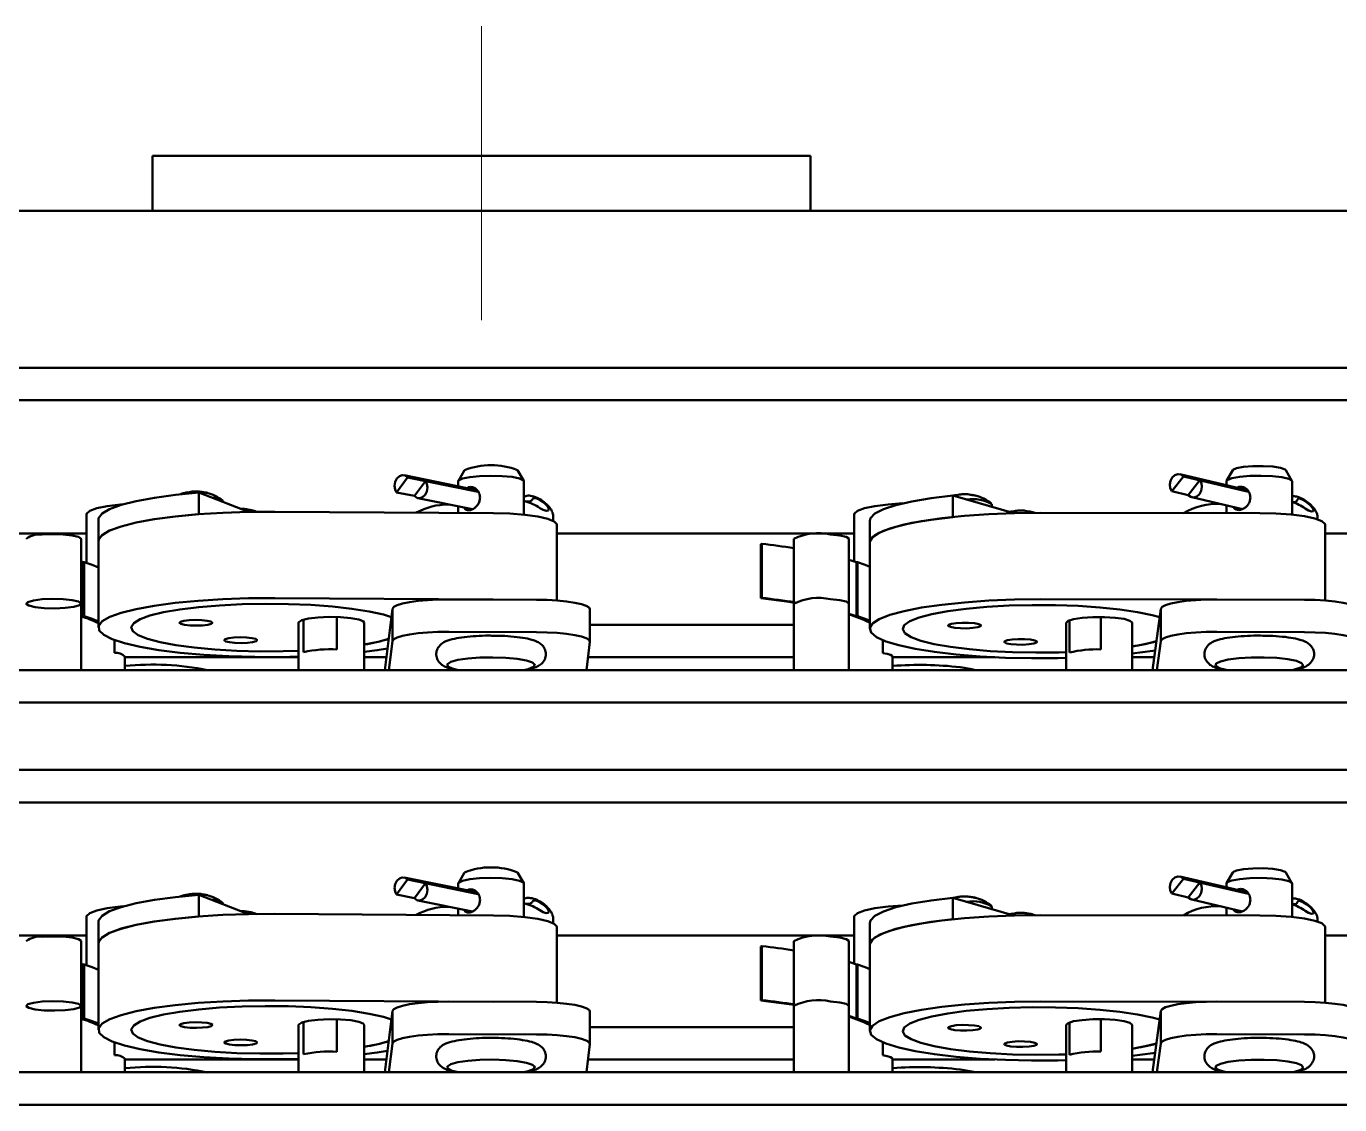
# Model space of a CAD drawing. Header units: millimetres. Extents: x 141 to 982, y 511 to 1105.
# Drawn here: x 687.15 to 727.07, y 954.33 to 987.11 of the extents above; entities that cross this region are included whole.
import ezdxf

# ---------------------------------------------------------------- set-up
doc = ezdxf.new("R2010")
doc.units = ezdxf.units.MM
doc.header["$LTSCALE"] = 0.3
doc.linetypes.add('CENTER', pattern=[50.8, 31.75, -6.35, 6.35, -6.35])
doc.layers.add('粗实线', color=7, linetype='Continuous', lineweight=50)
doc.layers.add('细点画线', color=1, linetype='CENTER', lineweight=18)

msp = doc.modelspace()

# ---------------------------------------------------------------- linework, layer by layer
at = {"layer": '粗实线'}
for p, q in [((690.978, 981.505), (690.978, 983.171)), ((690.978, 983.171), (710.978, 983.171)), ((710.978, 981.505), (710.978, 983.171)), ((780.978, 981.505), (620.978, 981.505)), ((690.978, 981.505), (710.978, 981.505)), ((627.645, 976.736), (764.312, 976.736)), ((627.645, 975.751), (764.312, 975.751)), ((698.735, 973.401), (698.403, 972.946)), ((700.844, 973.017), (698.629, 973.468)), ((700.882, 972.964), (698.735, 973.401)), ((700.469, 973.622), (700.278, 973.297)), ((702.267, 973.297), (702.076, 973.622)), ((722.317, 973.43), (721.966, 972.979)), ((724.263, 973.015), (722.21, 973.497)), ((724.296, 972.966), (722.317, 973.43)), ((722.813, 973.314), (722.462, 972.863)), ((724.296, 972.966), (722.813, 973.314)), ((723.818, 973.622), (723.626, 973.297)), ((725.616, 973.297), (725.424, 973.622)), ((692.395, 972.938), (692.395, 972.281)), ((692.395, 972.938), (693.9, 972.353)), ((698.944, 972.836), (698.403, 972.946)), ((699.276, 973.291), (698.944, 972.836)), ((700.882, 972.964), (699.276, 973.291)), ((700.272, 973.28), (700.272, 973.133)), ((702.272, 972.267), (702.272, 973.28)), ((722.462, 972.863), (721.966, 972.979)), ((723.621, 973.28), (723.621, 973.166)), ((725.621, 972.267), (725.621, 973.28)), ((693.135, 972.65), (693.135, 972.666)), ((699.05, 972.77), (700.706, 972.432)), ((700.272, 972.521), (700.272, 972.321)), ((702.272, 972.705), (702.303, 972.675)), ((702.303, 972.675), (702.272, 972.681)), ((715.308, 972.852), (715.308, 972.196)), ((715.308, 972.852), (717.161, 972.311)), ((716.498, 972.505), (716.498, 972.583)), ((722.569, 972.796), (724.107, 972.436)), ((723.621, 972.55), (723.621, 972.315)), ((688.978, 972.278), (688.978, 970.8)), ((689.337, 972.119), (689.337, 971.462)), ((694.704, 972.359), (701.35, 972.314)), ((712.312, 972.278), (712.312, 970.847)), ((717.983, 972.322), (724.634, 972.314)), ((703.272, 969.659), (703.272, 971.967)), ((712.782, 972.081), (712.782, 971.424)), ((726.621, 969.659), (726.621, 971.967)), ((688.978, 971.699), (679.982, 971.699)), ((688.812, 969.563), (688.812, 971.533)), ((689.337, 971.462), (689.337, 968.836)), ((712.312, 971.699), (703.272, 971.699)), ((709.507, 971.381), (709.471, 971.371)), ((709.471, 971.371), (709.471, 969.73)), ((709.507, 971.381), (709.507, 969.74)), ((710.478, 971.533), (710.478, 969.563)), ((712.145, 969.563), (712.145, 971.533)), ((712.782, 971.424), (712.782, 968.798)), ((735.645, 971.699), (726.621, 971.699)), ((688.876, 970.821), (688.812, 970.841)), ((688.905, 970.823), (688.876, 970.821)), ((688.876, 970.821), (688.876, 969.179)), ((688.905, 970.823), (688.905, 969.182)), ((712.383, 970.823), (712.145, 970.899)), ((712.413, 970.825), (712.383, 970.823)), ((712.383, 970.823), (712.383, 969.181)), ((712.413, 970.825), (712.413, 969.184)), ((694.704, 969.732), (701.333, 969.688)), ((709.507, 969.74), (709.471, 969.73)), ((688.759, 969.614), (688.812, 969.563)), ((688.812, 967.544), (688.812, 969.563)), ((698.043, 967.544), (698.281, 969.41)), ((698.281, 968.425), (698.281, 969.41)), ((699.984, 969.693), (702.65, 969.683)), ((704.279, 968.409), (704.279, 969.393)), ((710.478, 969.563), (710.478, 967.544)), ((712.145, 967.544), (712.145, 969.563)), ((717.983, 969.695), (723.037, 969.69)), ((721.38, 967.544), (721.63, 969.41)), ((721.63, 968.426), (721.63, 969.41)), ((723.335, 969.693), (726.001, 969.682)), ((688.876, 969.179), (688.812, 969.199)), ((688.905, 969.182), (688.876, 969.179)), ((695.42, 968.985), (695.42, 967.544)), ((695.576, 968.093), (695.576, 969.078)), ((696.585, 968.171), (696.585, 969.156)), ((697.42, 967.544), (697.42, 968.985)), ((704.279, 968.918), (710.478, 968.918)), ((712.383, 969.181), (712.145, 969.257)), ((712.413, 969.184), (712.383, 969.181)), ((718.754, 968.985), (718.754, 967.544)), ((718.853, 968.075), (718.853, 969.06)), ((719.803, 968.173), (719.803, 969.158)), ((720.754, 967.544), (720.754, 968.985)), ((699.984, 968.708), (702.65, 968.698)), ((723.335, 968.708), (726.001, 968.698)), ((689.826, 968.066), (689.826, 968.455)), ((698.169, 967.544), (698.281, 968.425)), ((704.279, 968.402), (704.17, 967.544)), ((713.181, 968.063), (713.181, 968.453)), ((721.512, 967.544), (721.63, 968.426)), ((690.145, 967.544), (690.145, 967.952)), ((690.145, 967.933), (695.42, 967.933)), ((697.42, 967.933), (697.645, 967.933)), ((697.645, 967.933), (698.093, 967.933)), ((704.219, 967.933), (710.478, 967.933)), ((713.478, 967.544), (713.478, 967.952)), ((713.478, 967.933), (716.586, 967.933)), ((720.754, 967.933), (720.978, 967.933)), ((720.978, 967.933), (721.432, 967.933)), ((627.645, 967.544), (764.312, 967.544)), ((764.312, 966.56), (627.645, 966.56)), ((627.645, 964.509), (764.312, 964.509)), ((627.645, 963.524), (764.312, 963.524)), ((700.469, 961.396), (700.278, 961.071)), ((702.267, 961.071), (702.076, 961.396)), ((723.818, 961.395), (723.626, 961.071)), ((725.616, 961.071), (725.424, 961.395)), ((698.735, 961.175), (698.403, 960.719)), ((700.844, 960.79), (698.629, 961.241)), ((700.882, 960.737), (698.735, 961.175)), ((699.276, 961.065), (698.944, 960.609)), ((700.882, 960.737), (699.276, 961.065)), ((700.272, 961.053), (700.272, 960.906)), ((702.272, 960.041), (702.272, 961.053)), ((722.317, 961.203), (721.966, 960.752)), ((724.263, 960.789), (722.21, 961.27)), ((724.296, 960.739), (722.317, 961.203)), ((722.813, 961.087), (722.462, 960.636)), ((724.296, 960.739), (722.813, 961.087)), ((723.621, 961.053), (723.621, 960.939)), ((725.621, 960.041), (725.621, 961.053)), ((692.395, 960.711), (692.395, 960.054)), ((692.395, 960.711), (693.9, 960.126)), ((698.944, 960.609), (698.403, 960.719)), ((699.05, 960.543), (700.706, 960.206)), ((715.308, 960.625), (715.308, 959.969)), ((715.308, 960.625), (717.161, 960.084)), ((722.462, 960.636), (721.966, 960.752)), ((722.569, 960.57), (724.107, 960.209)), ((693.135, 960.423), (693.135, 960.439)), ((694.704, 960.132), (701.35, 960.087)), ((700.272, 960.294), (700.272, 960.094)), ((702.303, 960.448), (702.272, 960.454)), ((716.498, 960.278), (716.498, 960.356)), ((723.621, 960.323), (723.621, 960.088)), ((688.978, 960.051), (688.978, 958.573)), ((689.337, 959.892), (689.337, 959.235)), ((703.272, 957.432), (703.272, 959.74)), ((712.312, 960.051), (712.312, 958.62)), ((712.782, 959.854), (712.782, 959.198)), ((717.983, 960.095), (724.634, 960.087)), ((726.621, 957.432), (726.621, 959.74)), ((688.978, 959.473), (679.982, 959.473)), ((712.312, 959.473), (703.272, 959.473)), ((735.645, 959.473), (726.621, 959.473)), ((688.812, 957.336), (688.812, 959.306)), ((689.337, 959.235), (689.337, 956.609)), ((709.507, 959.154), (709.471, 959.144)), ((709.471, 959.144), (709.471, 957.503)), ((709.507, 959.154), (709.507, 957.513)), ((710.478, 959.306), (710.478, 957.336)), ((712.145, 957.336), (712.145, 959.306)), ((712.782, 959.198), (712.782, 956.572)), ((688.876, 958.594), (688.812, 958.614)), ((688.905, 958.597), (688.876, 958.594)), ((688.876, 958.594), (688.876, 956.952)), ((688.905, 958.597), (688.905, 956.955)), ((712.383, 958.596), (712.145, 958.672)), ((712.413, 958.598), (712.383, 958.596)), ((712.383, 958.596), (712.383, 956.955)), ((712.413, 958.598), (712.413, 956.957)), ((688.759, 957.387), (688.812, 957.336)), ((688.812, 955.318), (688.812, 957.336)), ((694.704, 957.506), (701.333, 957.461)), ((699.984, 957.466), (702.65, 957.456)), ((709.507, 957.513), (709.471, 957.503)), ((710.478, 957.336), (710.478, 955.318)), ((712.145, 955.318), (712.145, 957.336)), ((717.983, 957.469), (723.037, 957.463)), ((723.335, 957.466), (726.001, 957.456)), ((688.876, 956.952), (688.812, 956.973)), ((688.905, 956.955), (688.876, 956.952)), ((698.043, 955.318), (698.281, 957.183)), ((698.281, 956.198), (698.281, 957.183)), ((704.279, 956.182), (704.279, 957.167)), ((712.383, 956.955), (712.145, 957.031)), ((712.413, 956.957), (712.383, 956.955)), ((721.38, 955.318), (721.63, 957.184)), ((721.63, 956.199), (721.63, 957.184)), ((695.42, 956.758), (695.42, 955.318)), ((695.576, 955.866), (695.576, 956.851)), ((696.585, 955.944), (696.585, 956.929)), ((697.42, 955.318), (697.42, 956.758)), ((704.279, 956.691), (710.478, 956.691)), ((718.754, 956.758), (718.754, 955.318)), ((718.853, 955.848), (718.853, 956.833)), ((719.803, 955.947), (719.803, 956.931)), ((720.754, 955.318), (720.754, 956.758)), ((689.826, 955.839), (689.826, 956.228)), ((698.169, 955.318), (698.281, 956.198)), ((699.984, 956.481), (702.65, 956.471)), ((704.279, 956.175), (704.17, 955.318)), ((713.181, 955.836), (713.181, 956.226)), ((721.512, 955.318), (721.63, 956.199)), ((723.335, 956.481), (726.001, 956.471)), ((690.145, 955.318), (690.145, 955.725)), ((690.145, 955.706), (695.42, 955.706)), ((697.42, 955.706), (697.645, 955.706)), ((697.645, 955.706), (698.093, 955.706)), ((704.219, 955.706), (710.478, 955.706)), ((713.478, 955.318), (713.478, 955.725)), ((713.478, 955.706), (716.586, 955.706)), ((720.754, 955.706), (721.432, 955.706)), ((627.645, 955.318), (764.312, 955.318)), ((764.312, 954.333), (627.645, 954.333))]:
    msp.add_line(p, q, dxfattribs=at)
at = {"layer": '粗实线', "flags": 128}
for points in [[(725.424, 973.622), (725.405, 973.642), (725.27, 973.691), (725.037, 973.728), (724.74, 973.747), (724.425, 973.744), (724.141, 973.721), (723.929, 973.68), (723.822, 973.629), (723.818, 973.622)], [(698.403, 972.946), (698.356, 973.037), (698.341, 973.148), (698.361, 973.264), (698.412, 973.365), (698.488, 973.438), (698.575, 973.47), (698.662, 973.457), (698.735, 973.401)], [(702.272, 973.28), (702.256, 973.311), (702.134, 973.368), (701.909, 973.414), (701.607, 973.443), (701.265, 973.453), (700.923, 973.442), (700.624, 973.412), (700.402, 973.365), (700.286, 973.309), (700.272, 973.28)], [(721.966, 972.979), (721.916, 973.07), (721.901, 973.182), (721.921, 973.297), (721.976, 973.398), (722.055, 973.47), (722.148, 973.501), (722.24, 973.487), (722.317, 973.43)], [(722.462, 972.863), (722.539, 972.806), (722.631, 972.792), (722.724, 972.823), (722.803, 972.895), (722.858, 972.996), (722.878, 973.111), (722.863, 973.223), (722.813, 973.314)], [(725.621, 973.28), (725.615, 973.299), (725.516, 973.357), (725.309, 973.406), (725.02, 973.439), (724.682, 973.453), (724.337, 973.446), (724.026, 973.419), (723.787, 973.376), (723.649, 973.32), (723.621, 973.28)], [(689.337, 972.119), (689.343, 972.164), (689.448, 972.304), (689.677, 972.439), (690.025, 972.566), (690.483, 972.682), (691.04, 972.784), (691.683, 972.87), (692.395, 972.938)], [(698.944, 972.836), (699.017, 972.78), (699.103, 972.767), (699.191, 972.8), (699.267, 972.872), (699.318, 972.974), (699.338, 973.089), (699.323, 973.201), (699.276, 973.291)], [(688.978, 972.278), (688.982, 972.299), (689.075, 972.385), (689.287, 972.463), (689.605, 972.531), (690.01, 972.582), (690.112, 972.591)], [(702.531, 972.742), (702.521, 972.718), (702.505, 972.699), (702.484, 972.684), (702.458, 972.673), (702.426, 972.666), (702.389, 972.665), (702.348, 972.667), (702.303, 972.675)], [(702.755, 972.469), (702.86, 972.412), (702.951, 972.384), (703.011, 972.391), (703.029, 972.432), (703.003, 972.498), (702.936, 972.58), (702.842, 972.66), (702.736, 972.726), (702.638, 972.766), (702.565, 972.771), (702.531, 972.742)], [(712.312, 972.278), (712.315, 972.299), (712.408, 972.385), (712.62, 972.463), (712.939, 972.531), (713.344, 972.582), (713.79, 972.613)], [(712.782, 972.081), (712.804, 972.163), (712.941, 972.302), (713.202, 972.435), (713.58, 972.56), (714.065, 972.673), (714.646, 972.771), (715.308, 972.852)], [(725.783, 972.728), (725.777, 972.704), (725.766, 972.685), (725.749, 972.67), (725.727, 972.659), (725.7, 972.653), (725.668, 972.652), (725.631, 972.655), (725.621, 972.656)], [(726.019, 972.452), (726.121, 972.393), (726.205, 972.364), (726.257, 972.371), (726.268, 972.411), (726.236, 972.479), (726.165, 972.56), (726.07, 972.642), (725.967, 972.709), (725.875, 972.75), (725.809, 972.756), (725.783, 972.728)], [(689.337, 971.462), (689.346, 971.515), (689.455, 971.653), (689.685, 971.786), (690.031, 971.911), (690.484, 972.026), (691.034, 972.127), (691.666, 972.212), (692.367, 972.279), (693.119, 972.326), (693.904, 972.353), (694.704, 972.359)], [(689.337, 971.462), (689.343, 971.508), (689.448, 971.647), (689.677, 971.782), (690.025, 971.909), (690.483, 972.026), (691.04, 972.128), (691.683, 972.214), (692.395, 972.281)], [(701.35, 972.314), (701.843, 972.3), (702.3, 972.265), (702.693, 972.211), (702.997, 972.142), (703.194, 972.063), (703.272, 971.977), (703.272, 971.967)], [(712.782, 971.424), (712.784, 971.449), (712.868, 971.587), (713.073, 971.721), (713.396, 971.849), (713.828, 971.966), (714.358, 972.07), (714.975, 972.158), (715.663, 972.229), (716.405, 972.281), (717.185, 972.312), (717.983, 972.322)], [(712.782, 971.424), (712.804, 971.507), (712.941, 971.645), (713.202, 971.779), (713.58, 971.903), (714.065, 972.016), (714.646, 972.114), (715.308, 972.196)], [(717.802, 972.321), (717.767, 972.333), (717.702, 972.351)], [(724.634, 972.314), (725.129, 972.303), (725.593, 972.27), (725.995, 972.219), (726.313, 972.152), (726.524, 972.073), (726.617, 971.988), (726.621, 971.967)], [(688.812, 971.533), (688.811, 971.538), (688.735, 971.593), (688.544, 971.639), (688.267, 971.669), (687.946, 971.677), (687.63, 971.664)], [(712.145, 971.533), (712.144, 971.54), (712.065, 971.595), (711.871, 971.64), (711.593, 971.669)], [(689.337, 970.665), (689.153, 970.739), (688.905, 970.823)], [(712.782, 970.679), (712.644, 970.739), (712.413, 970.825)], [(687.63, 969.695), (687.366, 969.661), (687.196, 969.613), (687.146, 969.557), (687.221, 969.503), (687.412, 969.457), (687.69, 969.427), (688.011, 969.419), (688.327, 969.432), (688.59, 969.465), (688.76, 969.513), (688.811, 969.569), (688.735, 969.624), (688.544, 969.669), (688.267, 969.699), (687.946, 969.708), (687.63, 969.695)], [(695.42, 967.953), (694.89, 967.941), (694.09, 967.942), (693.3, 967.963), (692.538, 968.006), (691.824, 968.069), (691.174, 968.15), (690.604, 968.247), (690.127, 968.359), (689.756, 968.482), (689.498, 968.613), (689.36, 968.75), (689.346, 968.889), (689.455, 969.027), (689.685, 969.16), (690.031, 969.285), (690.484, 969.4), (691.034, 969.501), (691.666, 969.586), (692.367, 969.653), (693.119, 969.7), (693.904, 969.727), (694.704, 969.732), (694.704, 969.732)], [(710.496, 969.592), (710.335, 969.617), (709.471, 969.73)], [(695.42, 968.13), (694.954, 968.117), (694.248, 968.114), (693.548, 968.132), (692.877, 968.17), (692.252, 968.227), (691.692, 968.302), (691.212, 968.392), (690.828, 968.495), (690.549, 968.608), (690.384, 968.727), (690.337, 968.85), (690.411, 968.972), (690.602, 969.09), (690.905, 969.201), (691.312, 969.301), (691.81, 969.388), (692.386, 969.459), (693.023, 969.512), (693.703, 969.546), (694.406, 969.559), (695.111, 969.552), (695.799, 969.524), (696.449, 969.476), (697.044, 969.409), (697.566, 969.326), (697.999, 969.23), (698.248, 969.153)], [(698.281, 969.41), (698.32, 969.466), (698.421, 969.52), (698.582, 969.57), (698.795, 969.613), (699.052, 969.648), (699.343, 969.673), (699.658, 969.689), (699.984, 969.693)], [(702.65, 969.683), (702.974, 969.676), (703.284, 969.658), (703.569, 969.63), (703.817, 969.593), (704.019, 969.549), (704.166, 969.498), (704.254, 969.443), (704.279, 969.393)], [(712.145, 969.563), (712.144, 969.57), (712.065, 969.625), (711.871, 969.67), (711.593, 969.699)], [(718.754, 967.912), (718.501, 967.906), (717.701, 967.902), (716.907, 967.92), (716.138, 967.958), (715.413, 968.017), (714.748, 968.094), (714.16, 968.188), (713.664, 968.297), (713.269, 968.418), (712.987, 968.548), (712.824, 968.684), (712.784, 968.823), (712.868, 968.961), (713.073, 969.095), (713.396, 969.222), (713.828, 969.339), (714.358, 969.443), (714.975, 969.532), (715.663, 969.603), (716.405, 969.655), (717.185, 969.686), (717.983, 969.695), (717.983, 969.695)], [(718.754, 968.088), (718.532, 968.082), (717.827, 968.075), (717.125, 968.089), (716.446, 968.123), (715.811, 968.177), (715.237, 968.249), (714.742, 968.336), (714.338, 968.437), (714.039, 968.548), (713.852, 968.667), (713.783, 968.789), (713.833, 968.911), (714.002, 969.03), (714.285, 969.143), (714.673, 969.245), (715.155, 969.335), (715.718, 969.409), (716.345, 969.466), (717.018, 969.504), (717.717, 969.521), (718.424, 969.517), (719.116, 969.493), (719.776, 969.449), (720.382, 969.386), (720.919, 969.306), (721.37, 969.211), (721.595, 969.149)], [(721.63, 969.41), (721.669, 969.467), (721.771, 969.521), (721.932, 969.57), (722.145, 969.613), (722.402, 969.648), (722.694, 969.674), (723.009, 969.689), (723.335, 969.693)], [(726.001, 969.682), (726.325, 969.675), (726.635, 969.658), (726.92, 969.63), (727.167, 969.593), (727.369, 969.548), (727.516, 969.498), (727.604, 969.443), (727.628, 969.393)], [(689.337, 969.023), (689.153, 969.097), (688.905, 969.182)], [(692.506, 968.903), (692.315, 968.895), (692.123, 968.901), (691.958, 968.919), (691.845, 968.947), (691.802, 968.98), (691.835, 969.013), (691.938, 969.042), (692.098, 969.061), (692.288, 969.069), (692.48, 969.063), (692.645, 969.045), (692.758, 969.017), (692.801, 968.984), (692.769, 968.951), (692.665, 968.922), (692.506, 968.903)], [(695.42, 968.985), (695.426, 969.003), (695.521, 969.061), (695.725, 969.109), (696.012, 969.143), (696.349, 969.158), (696.695, 969.152), (697.007, 969.125), (697.249, 969.082), (697.39, 969.027), (697.42, 968.985)], [(712.782, 969.038), (712.644, 969.098), (712.413, 969.184)], [(715.92, 968.824), (715.736, 968.813), (715.541, 968.815), (715.365, 968.83), (715.235, 968.855), (715.17, 968.887), (715.18, 968.92), (715.264, 968.951), (715.409, 968.974), (715.593, 968.985), (715.788, 968.983), (715.964, 968.969), (716.094, 968.943), (716.159, 968.912), (716.149, 968.878), (716.065, 968.847), (715.92, 968.824)], [(718.754, 968.985), (718.81, 969.042), (718.98, 969.095), (719.243, 969.134), (719.567, 969.155), (719.915, 969.156), (720.243, 969.136), (720.511, 969.098), (720.689, 969.046), (720.754, 968.987), (720.754, 968.985)], [(693.458, 968.533), (693.648, 968.54), (693.841, 968.535), (694.006, 968.517), (694.119, 968.489), (694.162, 968.456), (694.129, 968.423), (694.025, 968.394), (693.866, 968.374), (693.676, 968.367), (693.484, 968.372), (693.318, 968.39), (693.206, 968.418), (693.162, 968.451), (693.195, 968.485), (693.299, 968.513), (693.458, 968.533)], [(699.984, 968.708), (699.658, 968.704), (699.343, 968.688), (699.052, 968.663), (698.795, 968.628), (698.582, 968.585), (698.421, 968.535), (698.32, 968.481), (698.281, 968.425)], [(704.279, 968.402), (704.254, 968.459), (704.166, 968.513), (704.019, 968.564), (703.817, 968.609), (703.569, 968.646), (703.284, 968.673), (702.974, 968.691), (702.65, 968.698)], [(723.335, 968.708), (723.009, 968.704), (722.694, 968.689), (722.402, 968.663), (722.145, 968.628), (721.932, 968.585), (721.771, 968.536), (721.669, 968.482), (721.63, 968.426)], [(727.628, 968.401), (727.604, 968.458), (727.516, 968.513), (727.369, 968.563), (727.167, 968.608), (726.92, 968.645), (726.635, 968.673), (726.325, 968.691), (726.001, 968.698)], [(698.164, 968.49), (697.843, 968.403), (697.42, 968.319)], [(698.126, 968.196), (697.812, 968.147), (697.42, 968.095)], [(717.113, 968.476), (717.297, 968.488), (717.491, 968.486), (717.668, 968.471), (717.798, 968.446), (717.863, 968.414), (717.853, 968.38), (717.769, 968.35), (717.624, 968.327), (717.44, 968.316), (717.245, 968.317), (717.069, 968.332), (716.939, 968.357), (716.874, 968.389), (716.884, 968.423), (716.968, 968.454), (717.113, 968.476)], [(721.497, 968.419), (721.15, 968.335), (720.754, 968.263)], [(721.46, 968.14), (721.383, 968.128), (720.754, 968.045)], [(702.264, 967.544), (702.398, 967.575), (702.559, 967.638), (702.605, 967.707), (702.533, 967.775), (702.349, 967.836), (702.069, 967.885), (701.719, 967.917), (701.328, 967.931), (700.933, 967.923), (700.568, 967.896), (700.266, 967.851), (700.053, 967.793), (699.948, 967.726), (699.961, 967.657), (700.091, 967.592), (700.281, 967.544)], [(713.181, 968.063), (713.313, 968.038), (713.41, 968.009), (713.465, 967.977), (713.478, 967.952)], [(725.613, 967.544), (725.695, 967.562), (725.88, 967.623), (725.954, 967.691), (725.908, 967.759), (725.749, 967.823), (725.489, 967.875), (725.152, 967.912), (724.768, 967.929), (724.371, 967.927), (723.996, 967.904), (723.677, 967.863), (723.441, 967.807), (723.311, 967.742), (723.296, 967.673), (723.4, 967.606), (723.612, 967.548), (723.63, 967.544)], [(715.528, 967.63), (715.884, 967.569), (715.985, 967.544)], [(725.424, 961.395), (725.405, 961.415), (725.27, 961.465), (725.037, 961.501), (724.74, 961.52), (724.425, 961.517), (724.141, 961.494), (723.929, 961.453), (723.822, 961.402), (723.818, 961.395)], [(698.403, 960.719), (698.356, 960.81), (698.341, 960.921), (698.361, 961.037), (698.412, 961.138), (698.488, 961.211), (698.575, 961.243), (698.662, 961.231), (698.735, 961.175)], [(698.944, 960.609), (699.017, 960.553), (699.103, 960.541), (699.191, 960.573), (699.267, 960.646), (699.318, 960.747), (699.338, 960.863), (699.323, 960.974), (699.276, 961.065)], [(702.272, 961.053), (702.256, 961.085), (702.134, 961.141), (701.909, 961.187), (701.607, 961.217), (701.265, 961.227), (700.923, 961.216), (700.624, 961.185), (700.402, 961.139), (700.286, 961.082), (700.272, 961.053)], [(721.966, 960.752), (721.916, 960.843), (721.901, 960.955), (721.921, 961.07), (721.976, 961.171), (722.055, 961.243), (722.148, 961.274), (722.24, 961.26), (722.317, 961.203)], [(722.462, 960.636), (722.539, 960.579), (722.631, 960.565), (722.724, 960.597), (722.803, 960.668), (722.858, 960.769), (722.878, 960.884), (722.863, 960.996), (722.813, 961.087)], [(725.621, 961.053), (725.615, 961.073), (725.516, 961.13), (725.309, 961.179), (725.02, 961.212), (724.682, 961.226), (724.337, 961.219), (724.026, 961.193), (723.787, 961.149), (723.649, 961.093), (723.621, 961.053)], [(689.337, 959.892), (689.343, 959.937), (689.448, 960.077), (689.677, 960.212), (690.025, 960.339), (690.483, 960.455), (691.04, 960.558), (691.683, 960.643), (692.395, 960.711)], [(702.755, 960.242), (702.86, 960.185), (702.951, 960.157), (703.011, 960.164), (703.029, 960.205), (703.003, 960.272), (702.936, 960.353), (702.842, 960.434), (702.736, 960.499), (702.638, 960.539), (702.565, 960.544), (702.531, 960.515)], [(712.782, 959.854), (712.804, 959.936), (712.941, 960.075), (713.202, 960.208), (713.58, 960.333), (714.065, 960.446), (714.646, 960.544), (715.308, 960.625)], [(726.019, 960.225), (726.121, 960.166), (726.205, 960.138), (726.257, 960.144), (726.268, 960.185), (726.236, 960.252), (726.165, 960.334), (726.07, 960.415), (725.967, 960.483), (725.875, 960.523), (725.809, 960.53), (725.783, 960.501)], [(688.978, 960.051), (688.982, 960.072), (689.075, 960.158), (689.287, 960.237), (689.605, 960.304), (690.01, 960.355), (690.112, 960.364)], [(689.337, 959.235), (689.346, 959.289), (689.455, 959.426), (689.685, 959.559), (690.031, 959.685), (690.484, 959.799), (691.034, 959.9), (691.666, 959.985), (692.367, 960.052), (693.119, 960.1), (693.904, 960.126), (694.704, 960.132)], [(702.531, 960.515), (702.521, 960.492), (702.505, 960.472), (702.484, 960.457), (702.458, 960.446), (702.426, 960.44), (702.389, 960.438), (702.348, 960.441), (702.303, 960.448)], [(712.312, 960.051), (712.315, 960.072), (712.408, 960.158), (712.62, 960.237), (712.939, 960.304), (713.344, 960.355), (713.79, 960.387)], [(725.783, 960.501), (725.777, 960.477), (725.766, 960.458), (725.749, 960.443), (725.727, 960.432), (725.7, 960.426), (725.668, 960.425), (725.631, 960.428), (725.621, 960.43)], [(689.337, 959.235), (689.343, 959.281), (689.448, 959.42), (689.677, 959.555), (690.025, 959.683), (690.483, 959.799), (691.04, 959.901), (691.683, 959.987), (692.395, 960.054)], [(701.35, 960.087), (701.843, 960.073), (702.3, 960.038), (702.693, 959.984), (702.997, 959.916), (703.194, 959.836), (703.272, 959.75), (703.272, 959.74)], [(712.782, 959.198), (712.784, 959.222), (712.868, 959.36), (713.073, 959.495), (713.396, 959.622), (713.828, 959.739), (714.358, 959.843), (714.975, 959.931), (715.663, 960.002), (716.405, 960.054), (717.185, 960.085), (717.983, 960.095)], [(712.782, 959.198), (712.804, 959.28), (712.941, 959.419), (713.202, 959.552), (713.58, 959.677), (714.065, 959.789), (714.646, 959.888), (715.308, 959.969)], [(717.802, 960.094), (717.767, 960.106), (717.702, 960.125)], [(724.634, 960.087), (725.129, 960.076), (725.593, 960.043), (725.995, 959.992), (726.313, 959.925), (726.524, 959.847), (726.617, 959.761), (726.621, 959.74)], [(688.812, 959.306), (688.811, 959.312), (688.735, 959.367), (688.544, 959.412), (688.267, 959.442), (687.946, 959.451), (687.63, 959.437)], [(712.145, 959.306), (712.144, 959.313), (712.065, 959.368), (711.871, 959.413), (711.593, 959.442)], [(689.337, 958.438), (689.153, 958.512), (688.905, 958.597)], [(712.782, 958.452), (712.644, 958.512), (712.413, 958.598)], [(687.63, 957.468), (687.366, 957.435), (687.196, 957.386), (687.146, 957.331), (687.221, 957.276), (687.412, 957.23), (687.69, 957.201), (688.011, 957.192), (688.327, 957.205), (688.59, 957.238), (688.76, 957.286), (688.811, 957.342), (688.735, 957.397), (688.544, 957.443), (688.267, 957.472), (687.946, 957.481), (687.63, 957.468)], [(695.42, 955.726), (694.89, 955.714), (694.09, 955.715), (693.3, 955.737), (692.538, 955.779), (691.824, 955.842), (691.174, 955.923), (690.604, 956.02), (690.127, 956.132), (689.756, 956.255), (689.498, 956.387), (689.36, 956.523), (689.346, 956.662), (689.455, 956.8), (689.685, 956.933), (690.031, 957.058), (690.484, 957.173), (691.034, 957.274), (691.666, 957.359), (692.367, 957.426), (693.119, 957.473), (693.904, 957.5), (694.704, 957.506), (694.704, 957.506)], [(695.42, 955.903), (694.954, 955.89), (694.248, 955.887), (693.548, 955.905), (692.877, 955.943), (692.252, 956), (691.692, 956.075), (691.212, 956.165), (690.828, 956.268), (690.549, 956.381), (690.384, 956.5), (690.337, 956.623), (690.411, 956.745), (690.602, 956.863), (690.905, 956.974), (691.312, 957.074), (691.81, 957.161), (692.386, 957.232), (693.023, 957.285), (693.703, 957.319), (694.406, 957.332), (695.111, 957.325), (695.799, 957.297), (696.449, 957.249), (697.044, 957.183), (697.566, 957.1), (697.999, 957.003), (698.248, 956.926)], [(698.281, 957.183), (698.32, 957.239), (698.421, 957.293), (698.582, 957.343), (698.795, 957.386), (699.052, 957.421), (699.343, 957.447), (699.658, 957.462), (699.984, 957.466)], [(702.65, 957.456), (702.974, 957.449), (703.284, 957.431), (703.569, 957.404), (703.817, 957.367), (704.019, 957.322), (704.166, 957.271), (704.254, 957.217), (704.279, 957.167)], [(710.496, 957.366), (710.335, 957.39), (709.471, 957.503)], [(712.145, 957.336), (712.144, 957.343), (712.065, 957.398), (711.871, 957.444), (711.593, 957.473)], [(718.754, 955.685), (718.501, 955.679), (717.701, 955.675), (716.907, 955.693), (716.138, 955.731), (715.413, 955.79), (714.748, 955.867), (714.16, 955.961), (713.664, 956.07), (713.269, 956.191), (712.987, 956.321), (712.824, 956.457), (712.784, 956.596), (712.868, 956.734), (713.073, 956.868), (713.396, 956.996), (713.828, 957.113), (714.358, 957.217), (714.975, 957.305), (715.663, 957.376), (716.405, 957.428), (717.185, 957.459), (717.983, 957.469), (717.983, 957.469)], [(721.63, 957.184), (721.669, 957.24), (721.771, 957.294), (721.932, 957.343), (722.145, 957.386), (722.402, 957.421), (722.694, 957.447), (723.009, 957.462), (723.335, 957.466)], [(726.001, 957.456), (726.325, 957.449), (726.635, 957.431), (726.92, 957.403), (727.167, 957.366), (727.369, 957.321), (727.516, 957.271), (727.604, 957.216), (727.628, 957.166)], [(689.337, 956.797), (689.153, 956.87), (688.905, 956.955)], [(712.782, 956.811), (712.644, 956.871), (712.413, 956.957)], [(718.754, 955.862), (718.532, 955.855), (717.827, 955.848), (717.125, 955.862), (716.446, 955.897), (715.811, 955.95), (715.237, 956.022), (714.742, 956.11), (714.338, 956.21), (714.039, 956.322), (713.852, 956.44), (713.783, 956.562), (713.833, 956.684), (714.002, 956.804), (714.285, 956.916), (714.673, 957.019), (715.155, 957.108), (715.718, 957.183), (716.345, 957.239), (717.018, 957.277), (717.717, 957.294), (718.424, 957.29), (719.116, 957.266), (719.776, 957.222), (720.382, 957.159), (720.919, 957.079), (721.37, 956.985), (721.595, 956.922)], [(692.506, 956.676), (692.315, 956.668), (692.123, 956.674), (691.958, 956.692), (691.845, 956.72), (691.802, 956.753), (691.835, 956.786), (691.938, 956.815), (692.098, 956.834), (692.288, 956.842), (692.48, 956.836), (692.645, 956.818), (692.758, 956.791), (692.801, 956.758), (692.769, 956.724), (692.665, 956.695), (692.506, 956.676)], [(695.42, 956.758), (695.426, 956.776), (695.521, 956.834), (695.725, 956.883), (696.012, 956.916), (696.349, 956.931), (696.695, 956.925), (697.007, 956.899), (697.249, 956.855), (697.39, 956.8), (697.42, 956.758)], [(715.92, 956.598), (715.736, 956.586), (715.541, 956.588), (715.365, 956.603), (715.235, 956.628), (715.17, 956.66), (715.18, 956.694), (715.264, 956.724), (715.409, 956.747), (715.593, 956.758), (715.788, 956.756), (715.964, 956.742), (716.094, 956.717), (716.159, 956.685), (716.149, 956.651), (716.065, 956.62), (715.92, 956.598)], [(718.754, 956.758), (718.81, 956.815), (718.98, 956.868), (719.243, 956.907), (719.567, 956.929), (719.915, 956.929), (720.243, 956.909), (720.511, 956.871), (720.689, 956.819), (720.754, 956.76), (720.754, 956.758)], [(693.458, 956.306), (693.648, 956.314), (693.841, 956.308), (694.006, 956.29), (694.119, 956.262), (694.162, 956.229), (694.129, 956.196), (694.025, 956.167), (693.866, 956.147), (693.676, 956.14), (693.484, 956.146), (693.318, 956.164), (693.206, 956.191), (693.162, 956.224), (693.195, 956.258), (693.299, 956.286), (693.458, 956.306)], [(698.164, 956.263), (697.843, 956.176), (697.42, 956.092)], [(699.984, 956.481), (699.658, 956.477), (699.343, 956.462), (699.052, 956.436), (698.795, 956.401), (698.582, 956.358), (698.421, 956.309), (698.32, 956.255), (698.281, 956.198)], [(704.279, 956.175), (704.254, 956.232), (704.166, 956.287), (704.019, 956.337), (703.817, 956.382), (703.569, 956.419), (703.284, 956.447), (702.974, 956.464), (702.65, 956.471)], [(717.113, 956.249), (717.297, 956.261), (717.491, 956.259), (717.668, 956.244), (717.798, 956.219), (717.863, 956.187), (717.853, 956.153), (717.769, 956.123), (717.624, 956.1), (717.44, 956.089), (717.245, 956.091), (717.069, 956.105), (716.939, 956.13), (716.874, 956.162), (716.884, 956.196), (716.968, 956.227), (717.113, 956.249)], [(721.497, 956.192), (721.15, 956.108), (720.754, 956.036)], [(723.335, 956.481), (723.009, 956.477), (722.694, 956.462), (722.402, 956.436), (722.145, 956.401), (721.932, 956.358), (721.771, 956.309), (721.669, 956.255), (721.63, 956.199)], [(727.628, 956.175), (727.604, 956.231), (727.516, 956.286), (727.369, 956.337), (727.167, 956.381), (726.92, 956.418), (726.635, 956.446), (726.325, 956.464), (726.001, 956.471)], [(698.126, 955.969), (697.812, 955.92), (697.42, 955.869)], [(713.181, 955.836), (713.313, 955.812), (713.41, 955.783), (713.465, 955.751), (713.478, 955.725)], [(721.46, 955.913), (721.383, 955.901), (720.754, 955.818)], [(702.264, 955.318), (702.398, 955.348), (702.559, 955.411), (702.605, 955.48), (702.533, 955.548), (702.349, 955.609), (702.069, 955.658), (701.719, 955.691), (701.328, 955.704), (700.933, 955.696), (700.568, 955.669), (700.266, 955.624), (700.053, 955.566), (699.948, 955.499), (699.961, 955.43), (700.091, 955.365), (700.281, 955.318)], [(715.528, 955.403), (715.884, 955.342), (715.985, 955.318)], [(725.613, 955.318), (725.695, 955.335), (725.88, 955.396), (725.954, 955.464), (725.908, 955.533), (725.749, 955.596), (725.489, 955.648), (725.152, 955.685), (724.768, 955.702), (724.371, 955.7), (723.996, 955.677), (723.677, 955.636), (723.441, 955.58), (723.311, 955.515), (723.296, 955.446), (723.4, 955.379), (723.612, 955.321), (723.63, 955.318)]]:
    msp.add_lwpolyline(points, dxfattribs=at)
at = {"layer": '粗实线'}
for centre, radius, start, end in [((701.272, 971.569), 2.205, 68.6285, 111.3715), ((692.302, 971.641), 1.333, 105.4091, 111.01), ((692.121, 972.293), 0.657, 95.0018, 105.9507), ((692.246, 972.284), 0.687, 91.8031, 105.3983), ((692.302, 971.641), 1.333, 86.6412, 94.912), ((692.353, 972.366), 0.606, 74.2413, 88.7193), ((692.484, 972.345), 0.606, 74.2406, 88.7209), ((692.464, 972.209), 0.742, 75.6005, 85.8757), ((692.302, 971.641), 1.333, 52.4355, 75.4944), ((692.837, 972.353), 0.432, 46.4253, 95.822), ((699.991, 970.487), 2.092, 90.3413, 118.2633), ((701.958, 971.318), 1.4, 55.3045, 75.7018), ((715.485, 972.206), 0.661, 95.0197, 104.0084), ((715.609, 972.202), 0.687, 91.8037, 105.3983), ((715.664, 971.558), 1.333, 86.6412, 94.912), ((715.715, 972.283), 0.606, 74.2412, 88.7203), ((715.919, 971.609), 1.133, 59.2627, 99.3199), ((715.847, 972.262), 0.606, 74.2423, 88.7191), ((715.827, 972.126), 0.742, 75.6009, 85.8753), ((715.664, 971.558), 1.333, 52.4355, 75.4944), ((723.32, 970.672), 1.923, 86.3125, 121.2179), ((725.157, 971.251), 1.478, 54.336, 71.7149), ((693.662, 971.113), 1.333, 86.6412, 90.0587), ((693.713, 971.838), 0.606, 74.2403, 88.7212), ((693.844, 971.816), 0.606, 74.2428, 88.7193), ((693.824, 971.681), 0.742, 75.6015, 85.8753), ((693.662, 971.113), 1.333, 68.9643, 75.4944), ((717.188, 971.708), 0.661, 95.0224, 104.0061), ((717.313, 971.704), 0.688, 91.8041, 105.3971), ((717.368, 971.061), 1.333, 86.6412, 94.912), ((717.419, 971.786), 0.606, 74.2411, 88.7194), ((717.55, 971.765), 0.606, 74.2406, 88.7209), ((717.531, 971.629), 0.742, 75.601, 85.8755), ((711.228, 970.028), 1.681, 77.464, 116.4753), ((687.546, 971.013), 0.657, 82.7007, 127.6458), ((706.808, 947.321), 24.211, 81.2806, 83.5987), ((706.821, 945.785), 24.105, 81.1874, 83.6021), ((711.228, 968.058), 1.681, 77.464, 116.4753), ((687.577, 965.162), 4.199, 65.2259, 72.9036), ((711.08, 965.563), 3.823, 63.5635, 73.8307), ((696.384, 964.224), 3.953, 87.0822, 101.7963), ((696.458, 974.205), 5.964, 279.2872, 286.6173), ((719.662, 964.886), 3.29, 87.5486, 104.2437), ((719.816, 974.59), 6.395, 278.4295, 285.2364), ((689.862, 967.663), 0.405, 45.6316, 95.0645), ((690.984, 959.327), 8.384, 78.5278, 95.742), ((714.303, 957.404), 10.299, 83.1707, 94.5933), ((701.272, 959.343), 2.205, 68.6286, 111.3714), ((692.302, 959.414), 1.333, 105.4091, 111.01), ((692.121, 960.066), 0.657, 95.0022, 105.9497), ((692.246, 960.058), 0.687, 91.8042, 105.3977), ((692.302, 959.414), 1.333, 86.6412, 94.912), ((692.353, 960.139), 0.606, 74.2412, 88.7198), ((692.484, 960.118), 0.606, 74.2417, 88.7198), ((692.464, 959.983), 0.742, 75.6005, 85.8757), ((692.302, 959.414), 1.333, 52.4355, 75.4944), ((692.837, 960.126), 0.432, 46.425, 95.8224), ((715.485, 959.979), 0.661, 95.022, 104.006), ((715.609, 959.975), 0.687, 91.8033, 105.3979), ((715.664, 959.331), 1.333, 86.6412, 94.912), ((715.715, 960.057), 0.606, 74.2416, 88.7194), ((715.847, 960.035), 0.606, 74.2404, 88.7206), ((715.827, 959.9), 0.742, 75.6, 85.8757), ((715.664, 959.331), 1.333, 52.4355, 75.4944), ((693.662, 958.886), 1.333, 86.6412, 90.0587), ((693.713, 959.611), 0.606, 74.241, 88.7201), ((693.844, 959.59), 0.606, 74.2417, 88.7204), ((693.824, 959.454), 0.742, 75.6015, 85.8753), ((693.662, 958.886), 1.333, 68.9643, 75.4944), ((699.991, 958.261), 2.092, 90.3414, 118.2632), ((701.958, 959.091), 1.4, 55.3046, 75.7018), ((715.919, 959.383), 1.133, 59.2628, 99.3197), ((717.188, 959.482), 0.661, 95.0205, 104.008), ((717.313, 959.477), 0.688, 91.8045, 105.3971), ((717.368, 958.834), 1.333, 86.6412, 94.912), ((717.419, 959.559), 0.606, 74.2415, 88.7195), ((717.55, 959.538), 0.606, 74.2417, 88.7198), ((717.531, 959.402), 0.742, 75.601, 85.8755), ((723.32, 958.445), 1.923, 86.3122, 121.2181), ((725.157, 959.024), 1.478, 54.3363, 71.7146), ((687.546, 958.786), 0.657, 82.7008, 127.6455), ((711.228, 957.801), 1.681, 77.4641, 116.4752), ((706.808, 935.094), 24.211, 81.2805, 83.5987), ((706.822, 933.563), 24.1, 81.1871, 83.6024), ((711.228, 955.832), 1.681, 77.464, 116.4753), ((687.577, 952.935), 4.199, 65.2258, 72.9037), ((711.08, 953.336), 3.823, 63.5635, 73.8307), ((696.458, 961.979), 5.964, 279.2872, 286.6172), ((719.816, 962.363), 6.395, 278.4294, 285.2365), ((689.862, 955.436), 0.405, 45.6321, 95.064), ((696.384, 951.997), 3.953, 87.0821, 101.7964), ((719.662, 952.66), 3.29, 87.5487, 104.2435), ((690.984, 947.101), 8.384, 78.5278, 95.742), ((714.303, 945.177), 10.299, 83.1706, 94.5934)]:
    msp.add_arc(centre, radius, start, end, dxfattribs=at)
for points, knots in [([(700.553, 973.076), (700.568, 973.086), (700.609, 973.112), (700.69, 973.111), (700.781, 973.078), (700.863, 973.008), (700.925, 972.908), (700.933, 972.827), (700.938, 972.787)], [0, 0, 0, 0, 0.105043, 0.279312, 0.450109, 0.627791, 0.813681, 1, 1, 1, 1]), ([(723.957, 973.087), (723.971, 973.096), (724.013, 973.12), (724.096, 973.118), (724.191, 973.084), (724.275, 973.013), (724.339, 972.912), (724.347, 972.831), (724.352, 972.79)], [0, 0, 0, 0, 0.093862, 0.2703, 0.443234, 0.623135, 0.811351, 1, 1, 1, 1]), ([(700.938, 972.787), (700.934, 972.749), (700.926, 972.672), (700.87, 972.566), (700.79, 972.478), (700.694, 972.419), (700.6, 972.396), (700.521, 972.411), (700.471, 972.443), (700.454, 972.477), (700.45, 972.485)], [0, 0, 0, 0, 0.134934, 0.269653, 0.409883, 0.55429, 0.692959, 0.825458, 0.959873, 1, 1, 1, 1]), ([(703.141, 972.086), (703.144, 972.091), (703.166, 972.13), (703.166, 972.213), (703.148, 972.322), (703.092, 972.439), (702.994, 972.56), (702.844, 972.689), (702.662, 972.796), (702.495, 972.847), (702.354, 972.85), (702.291, 972.82), (702.272, 972.811)], [0, 0, 0, 0, 0.01291, 0.096291, 0.176416, 0.268297, 0.401917, 0.537942, 0.681256, 0.84533, 0.954125, 1, 1, 1, 1]), ([(724.352, 972.79), (724.348, 972.752), (724.34, 972.676), (724.283, 972.57), (724.2, 972.484), (724.1, 972.425), (724.001, 972.403), (723.917, 972.42), (723.861, 972.453), (723.842, 972.489), (723.837, 972.499)], [0, 0, 0, 0, 0.1337769, 0.2673415, 0.4063734, 0.5495438, 0.6870257, 0.8183922, 0.9516566, 1, 1, 1, 1]), ([(726.387, 972.118), (726.391, 972.143), (726.399, 972.201), (726.378, 972.294), (726.327, 972.404), (726.235, 972.521), (726.094, 972.649), (725.925, 972.758), (725.775, 972.829), (725.665, 972.827), (725.621, 972.826)], [0, 0, 0, 0, 0.062508, 0.148884, 0.248184, 0.39881, 0.549656, 0.707715, 0.883111, 1, 1, 1, 1]), ([(701.297, 968.59), (701.233, 968.591), (701.037, 968.593), (700.717, 968.575), (700.369, 968.54), (700.07, 968.482), (699.867, 968.416), (699.699, 968.298), (699.607, 968.131), (699.6, 967.962), (699.658, 967.82), (699.752, 967.718), (699.87, 967.645), (700.015, 967.589), (700.16, 967.56), (700.237, 967.544)], [0, 0, 0, 0, 0.0526867, 0.1592443, 0.2665805, 0.3765702, 0.495867, 0.5750482, 0.6289141, 0.6805403, 0.7298719, 0.7758166, 0.8315828, 0.9108491, 1, 1, 1, 1]), ([(702.319, 967.544), (702.326, 967.546), (702.44, 967.565), (702.579, 967.605), (702.741, 967.679), (702.865, 967.783), (702.942, 967.941), (702.942, 968.108), (702.879, 968.246), (702.783, 968.345), (702.663, 968.416), (702.495, 968.476), (702.238, 968.53), (701.891, 968.57), (701.563, 968.591), (701.364, 968.59), (701.297, 968.59)], [0, 0, 0, 0, 0.008139, 0.125414, 0.19705, 0.262379, 0.316593, 0.368973, 0.418271, 0.465262, 0.523948, 0.607902, 0.718923, 0.835179, 0.945182, 1, 1, 1, 1]), ([(724.73, 968.59), (724.637, 968.591), (724.413, 968.593), (724.065, 968.575), (723.717, 968.54), (723.418, 968.482), (723.215, 968.415), (723.047, 968.297), (722.955, 968.129), (722.949, 967.961), (723.008, 967.819), (723.102, 967.717), (723.219, 967.645), (723.364, 967.588), (723.509, 967.559), (723.585, 967.544)], [0, 0, 0, 0, 0.074101, 0.178285, 0.283231, 0.390781, 0.507465, 0.584991, 0.637647, 0.688116, 0.736278, 0.781217, 0.835887, 0.913638, 1, 1, 1, 1]), ([(725.659, 967.544), (725.741, 967.561), (725.902, 967.595), (726.064, 967.662), (726.21, 967.776), (726.291, 967.941), (726.29, 968.109), (726.227, 968.247), (726.131, 968.345), (726.011, 968.416), (725.843, 968.476), (725.586, 968.531), (725.239, 968.57), (724.938, 968.59), (724.768, 968.59), (724.73, 968.59)], [0, 0, 0, 0, 0.100208, 0.195668, 0.270066, 0.325645, 0.379167, 0.429508, 0.477532, 0.537562, 0.623457, 0.736856, 0.855603, 0.967985, 1, 1, 1, 1]), ([(700.938, 960.56), (700.934, 960.522), (700.926, 960.445), (700.87, 960.339), (700.79, 960.251), (700.694, 960.192), (700.6, 960.169), (700.521, 960.184), (700.471, 960.216), (700.454, 960.25), (700.45, 960.258)], [0, 0, 0, 0, 0.134933, 0.269652, 0.409881, 0.554289, 0.692958, 0.825457, 0.959877, 1, 1, 1, 1]), ([(700.553, 960.849), (700.568, 960.859), (700.609, 960.885), (700.69, 960.884), (700.781, 960.851), (700.863, 960.782), (700.925, 960.682), (700.933, 960.601), (700.938, 960.56)], [0, 0, 0, 0, 0.105047, 0.279311, 0.45011, 0.627793, 0.813681, 1, 1, 1, 1]), ([(703.141, 959.859), (703.144, 959.864), (703.166, 959.903), (703.166, 959.986), (703.148, 960.095), (703.092, 960.212), (702.994, 960.334), (702.844, 960.462), (702.662, 960.569), (702.495, 960.621), (702.354, 960.624), (702.291, 960.593), (702.272, 960.584)], [0, 0, 0, 0, 0.012911, 0.096291, 0.176416, 0.268297, 0.401918, 0.537942, 0.681257, 0.845331, 0.954125, 1, 1, 1, 1]), ([(724.352, 960.564), (724.348, 960.525), (724.34, 960.449), (724.283, 960.344), (724.2, 960.257), (724.1, 960.199), (724.001, 960.176), (723.917, 960.193), (723.861, 960.226), (723.842, 960.263), (723.837, 960.272)], [0, 0, 0, 0, 0.133777, 0.267342, 0.406374, 0.549544, 0.687026, 0.818392, 0.951657, 1, 1, 1, 1]), ([(723.957, 960.86), (723.971, 960.869), (724.013, 960.893), (724.096, 960.891), (724.191, 960.857), (724.275, 960.786), (724.339, 960.685), (724.347, 960.604), (724.352, 960.564)], [0, 0, 0, 0, 0.093862, 0.270301, 0.443235, 0.623136, 0.811352, 1, 1, 1, 1]), ([(726.387, 959.892), (726.391, 959.916), (726.399, 959.974), (726.378, 960.067), (726.327, 960.177), (726.235, 960.294), (726.094, 960.422), (725.925, 960.531), (725.775, 960.602), (725.665, 960.6), (725.621, 960.599)], [0, 0, 0, 0, 0.062506, 0.148883, 0.248183, 0.39881, 0.549657, 0.707715, 0.883112, 1, 1, 1, 1]), ([(701.297, 956.363), (701.233, 956.364), (701.037, 956.366), (700.717, 956.348), (700.369, 956.313), (700.07, 956.255), (699.867, 956.189), (699.699, 956.071), (699.607, 955.904), (699.6, 955.735), (699.658, 955.593), (699.752, 955.491), (699.87, 955.419), (700.015, 955.362), (700.16, 955.333), (700.237, 955.318)], [0, 0, 0, 0, 0.052687, 0.159244, 0.266581, 0.37657, 0.495867, 0.575048, 0.628914, 0.680541, 0.729873, 0.775817, 0.831583, 0.910849, 1, 1, 1, 1]), ([(702.319, 955.318), (702.326, 955.319), (702.44, 955.338), (702.579, 955.378), (702.741, 955.452), (702.865, 955.556), (702.942, 955.714), (702.942, 955.881), (702.879, 956.02), (702.783, 956.118), (702.663, 956.189), (702.495, 956.249), (702.238, 956.304), (701.891, 956.344), (701.563, 956.364), (701.364, 956.363), (701.297, 956.363)], [0, 0, 0, 0, 0.00814, 0.125414, 0.19705, 0.26238, 0.316593, 0.368974, 0.418271, 0.465262, 0.523949, 0.607903, 0.718924, 0.835179, 0.945182, 1, 1, 1, 1]), ([(724.73, 956.363), (724.637, 956.364), (724.413, 956.367), (724.065, 956.348), (723.717, 956.313), (723.418, 956.255), (723.215, 956.189), (723.047, 956.07), (722.955, 955.902), (722.949, 955.734), (723.008, 955.592), (723.102, 955.491), (723.219, 955.418), (723.364, 955.361), (723.509, 955.333), (723.585, 955.318)], [0, 0, 0, 0, 0.074101, 0.178285, 0.283232, 0.390781, 0.507465, 0.584991, 0.637647, 0.688116, 0.736277, 0.781217, 0.835887, 0.913639, 1, 1, 1, 1]), ([(725.659, 955.318), (725.741, 955.335), (725.902, 955.368), (726.064, 955.435), (726.21, 955.549), (726.291, 955.715), (726.29, 955.882), (726.227, 956.02), (726.131, 956.118), (726.011, 956.189), (725.843, 956.249), (725.586, 956.304), (725.239, 956.343), (724.938, 956.363), (724.768, 956.363), (724.73, 956.363)], [0, 0, 0, 0, 0.100208, 0.195667, 0.270066, 0.325644, 0.379166, 0.429508, 0.477532, 0.537563, 0.623456, 0.736856, 0.855603, 0.967985, 1, 1, 1, 1])]:
    msp.add_open_spline(points, degree=3, knots=knots, dxfattribs=at)
at = {"layer": '细点画线'}
msp.add_line((700.978, 978.182), (700.978, 987.113), dxfattribs=at)

doc.saveas('drawing.dxf')
